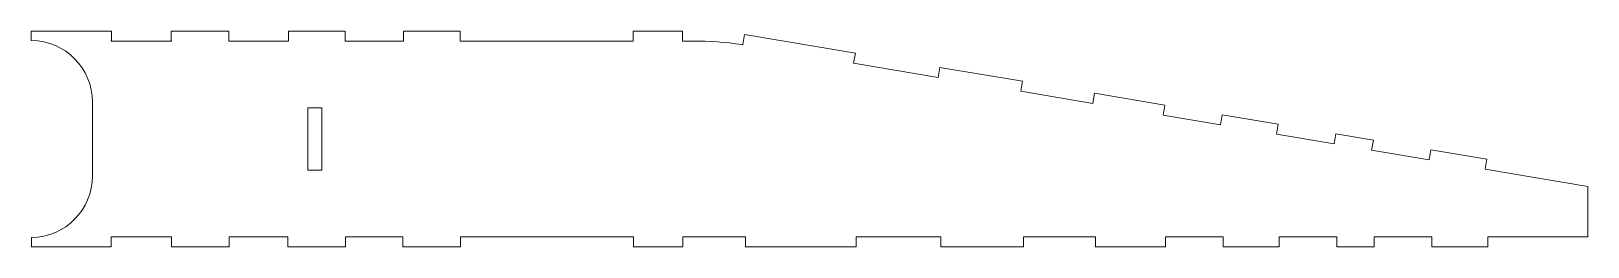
# Model space of a CAD drawing. Header units: millimetres. Extents: x 4 to 509, y 11 to 81.
import ezdxf

# ---------------------------------------------------------------- set-up
doc = ezdxf.new("R2010")
doc.units = ezdxf.units.MM

msp = doc.modelspace()

# ---------------------------------------------------------------- linework, layer by layer
at = {"color": 7, "linetype": 'Continuous', "lineweight": 15}
for p, q in [((4.41, 78.37), (4.41, 81.37)), ((4.41, 81.37), (30.46, 81.37)), ((30.46, 81.37), (30.46, 78.37)), ((49.76, 78.37), (49.76, 81.37)), ((49.76, 81.37), (68.46, 81.37)), ((68.46, 78.07), (68.46, 81.37)), ((87.75, 81.37), (87.75, 78.07)), ((106.09, 81.37), (87.75, 81.37)), ((106.09, 78.07), (106.09, 81.37)), ((125.02, 81.37), (125.02, 78.07)), ((143.36, 81.37), (125.02, 81.37)), ((143.36, 78.07), (143.36, 81.37)), ((199.4, 78.07), (199.4, 81.37)), ((199.4, 81.37), (215.41, 81.37)), ((215.41, 78.07), (215.41, 81.37)), ((4.41, 78.37), (4.56, 78.37)), ((4.56, 78.37), (4.56, 78.37)), ((30.31, 78.37), (30.46, 78.37)), ((30.31, 78.37), (30.31, 78.07)), ((30.31, 78.07), (49.91, 78.07)), ((49.76, 78.37), (49.91, 78.37)), ((49.91, 78.37), (49.91, 78.07)), ((68.46, 78.07), (87.75, 78.07)), ((125.02, 78.07), (106.09, 78.07)), ((199.4, 78.07), (143.36, 78.07)), ((215.41, 78.07), (218.72, 78.07)), ((234.63, 77.02), (234.63, 77.02)), ((234.93, 76.97), (234.63, 77.02)), ((234.93, 76.97), (235.47, 80.22)), ((235.47, 80.22), (271.41, 74.19)), ((270.86, 70.93), (271.41, 74.19)), ((298.22, 66.34), (270.86, 70.93)), ((298.22, 66.34), (298.77, 69.6)), ((298.77, 69.6), (325.53, 65.1)), ((324.98, 61.85), (325.53, 65.1)), ((348.33, 57.93), (324.98, 61.85)), ((348.33, 57.93), (348.87, 61.19)), ((348.87, 61.19), (371.62, 57.37)), ((24.26, 34.37), (24.26, 58.37)), ((94.09, 56.52), (98.6, 56.52)), ((94.09, 36.22), (94.09, 56.52)), ((98.6, 56.52), (98.6, 36.22)), ((371.08, 54.11), (371.62, 57.37)), ((389.74, 50.98), (371.08, 54.11)), ((389.74, 50.98), (390.29, 54.23)), ((390.29, 54.23), (408.37, 51.2)), ((407.82, 47.94), (408.37, 51.2)), ((426.49, 44.81), (407.82, 47.94)), ((426.49, 44.81), (427.03, 48.07)), ((427.03, 48.07), (439.22, 46.02)), ((438.67, 42.77), (439.22, 46.02)), ((457.34, 39.63), (438.67, 42.77)), ((457.34, 39.63), (457.88, 42.89)), ((457.88, 42.89), (475.96, 39.85)), ((98.6, 36.22), (94.09, 36.22)), ((475.41, 36.6), (475.96, 39.85)), ((508.71, 31.01), (475.41, 36.6)), ((508.71, 14.67), (508.71, 31.01)), ((4.56, 14.37), (4.56, 11.37)), ((30.31, 11.37), (4.56, 11.37)), ((49.91, 14.67), (30.31, 14.67)), ((30.31, 11.37), (30.31, 14.67)), ((49.91, 14.67), (49.91, 11.37)), ((68.61, 11.37), (49.91, 11.37)), ((87.61, 14.67), (68.61, 14.67)), ((68.61, 14.67), (68.61, 11.37)), ((87.61, 11.37), (87.61, 14.67)), ((87.61, 11.37), (106.24, 11.37)), ((106.24, 14.67), (124.87, 14.67)), ((106.24, 11.37), (106.24, 14.67)), ((124.87, 14.67), (124.87, 11.37)), ((124.87, 11.37), (143.51, 11.37)), ((143.51, 14.67), (199.55, 14.67)), ((143.51, 11.37), (143.51, 14.67)), ((199.55, 14.67), (199.55, 11.37)), ((215.56, 11.37), (199.55, 11.37)), ((235.79, 14.67), (215.56, 14.67)), ((215.56, 14.67), (215.56, 11.37)), ((235.79, 14.67), (235.79, 11.37)), ((271.72, 11.37), (235.79, 11.37)), ((299.08, 14.67), (271.72, 14.67)), ((271.72, 14.67), (271.72, 11.37)), ((299.08, 14.67), (299.08, 11.37)), ((325.84, 11.37), (299.08, 11.37)), ((349.19, 14.67), (325.84, 14.67)), ((325.84, 14.67), (325.84, 11.37)), ((349.19, 14.67), (349.19, 11.37)), ((371.94, 11.37), (349.19, 11.37)), ((390.61, 14.67), (371.94, 14.67)), ((371.94, 14.67), (371.94, 11.37)), ((390.61, 14.67), (390.61, 11.37)), ((408.68, 11.37), (390.61, 11.37)), ((427.35, 14.67), (408.68, 14.67)), ((408.68, 14.67), (408.68, 11.37)), ((427.35, 14.67), (427.35, 11.37)), ((439.53, 11.37), (427.35, 11.37)), ((458.2, 14.67), (439.53, 14.67)), ((439.53, 14.67), (439.53, 11.37)), ((458.2, 14.67), (458.2, 11.37)), ((476.27, 11.37), (458.2, 11.37)), ((508.71, 14.67), (476.27, 14.67)), ((476.27, 14.67), (476.27, 11.37))]:
    msp.add_line(p, q, dxfattribs=at)
for centre, radius, start, end in [((4.26, 58.37), 20, 360, 89.1405), ((220.38, -17.63), 95.71, 81.4373, 90.9954), ((4.26, 34.37), 20, 270.8595, 360)]:
    msp.add_arc(centre, radius, start, end, dxfattribs=at)

doc.saveas('drawing.dxf')
